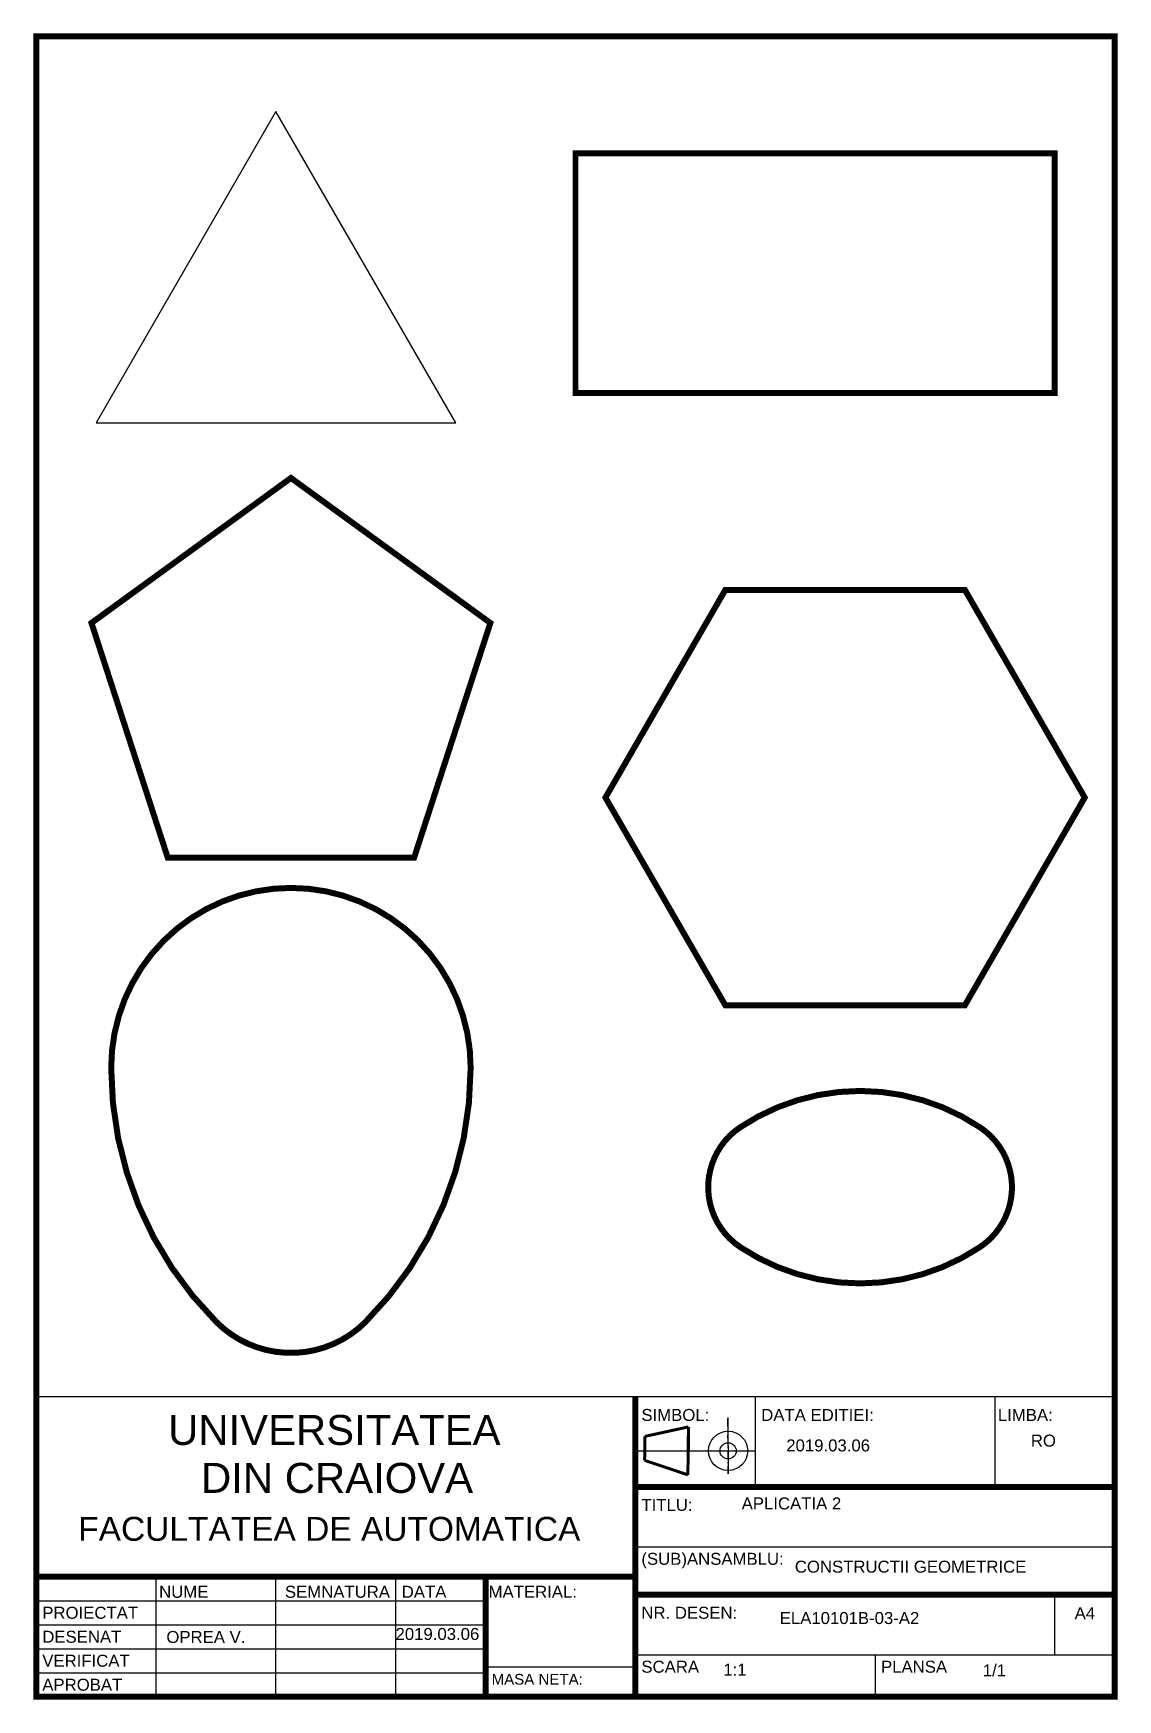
# Model space of a CAD drawing. Header units: millimetres. Extents: x 224 to 406, y 24 to 302.
import ezdxf

# ---------------------------------------------------------------- set-up
doc = ezdxf.new("R2010")
doc.units = ezdxf.units.MM
doc.header["$LTSCALE"] = 0.1
doc.linetypes.add('DASHDOT', pattern=[25.4, 12.7, -6.35, 0, -6.35])
doc.styles.add('S1', font='arial.ttf')
doc.styles.get("Standard").update_dxf_attribs({"font": 'arial.ttf'})

msp = doc.modelspace()

# ---------------------------------------------------------------- linework, layer by layer
for p, q in [((345, 75), (345, 60)), ((385, 75), (385, 60)), ((325, 50), (405, 50)), ((245, 25), (245, 45)), ((265, 25), (265, 45)), ((285, 25), (285, 45)), ((395, 32), (395, 42)), ((225, 41), (300, 41)), ((225, 37), (300, 37)), ((225, 33), (300, 33)), ((325, 32), (405, 32)), ((365, 32), (365, 25)), ((225, 29), (300, 29)), ((300, 30), (325, 30))]:
    msp.add_line(p, q)
at = {"linetype": 'DASHDOT'}
msp.add_line((340.5, 62.16), (340.43, 71.59), dxfattribs=at)
at = {"linetype": 'Continuous'}
for p, q in [((340.43, 71.59), (340.5, 62.16)), ((325, 66.01), (345, 66.01))]:
    msp.add_line(p, q, dxfattribs=at)
at = {"const_width": 1}
for points in [[(225, 25), (405, 25), (405, 302), (225, 302)], [(315, 282.5), (395, 282.5), (395, 242.5), (315, 242.5)], [(267.5, 228.32), (234.21, 204.13), (246.93, 165), (288.07, 165), (300.79, 204.13)], [(340, 209.64), (320, 175), (340, 140.36), (380, 140.36), (400, 175), (380, 209.64)]]:
    msp.add_lwpolyline(points, close=True, dxfattribs=at)
for points in [[(235, 237.5), (235, 237.5), (295, 237.5), (265, 289.46)], [(225, 25), (225, 25), (405, 25), (405, 75), (225, 75)]]:
    msp.add_lwpolyline(points, close=True)
msp.add_lwpolyline([(297.5, 129.93, 1), (237.5, 129.93, 0.198912), (255.07, 87.5, 0.414214), (279.93, 87.5, 0.198912)], format="xyb", close=True, dxfattribs=at)
at = {"const_width": 1, "flags": 128}
msp.add_lwpolyline([(342.5, 100, -0.535184), (342.5, 120, -0.302776), (382.5, 120, -0.535184), (382.5, 100, -0.302776)], format="xyb", close=True, dxfattribs=at)
at = {"const_width": 1}
for points in [[(325, 25), (325, 75), (325, 75)], [(405, 60), (325, 60)], [(225, 45), (325, 45)], [(300, 25), (300, 45)], [(405, 42), (325, 42)]]:
    msp.add_lwpolyline(points, dxfattribs=at)
at = {"linetype": 'Continuous', "const_width": 0.5}
for points in [[(326.58, 68.42), (333.85, 70.01)], [(333.85, 66.01), (333.85, 70.01), (333.76, 62.01)], [(326.58, 66.42), (326.58, 68.42), (326.54, 64.42)], [(326.54, 64.42), (333.76, 62.01)]]:
    msp.add_lwpolyline(points, dxfattribs=at)
at = {"linetype": 'DASHDOT'}
msp.add_lwpolyline([(325, 66.01), (345, 66.01)], dxfattribs=at)
at = {"linetype": 'Continuous'}
for radius in [3.27, 1.35]:
    msp.add_circle((340.47, 66.01), radius, dxfattribs=at)

# ---------------------------------------------------------------- texts
at = {"style": 'S1'}
for s, height, p in [('SIMBOL:', 2, (326, 71)), ('DATA EDITIEI:', 2, (346, 71)), ('LIMBA:', 2, (385.5, 71)), ('UNIVERSITATEA', 5, (247, 67)), ('DIN CRAIOVA', 5, (252.5, 59)), ('TITLU:', 2, (326, 56)), ('FACULTATEA DE AUTOMATICA', 4, (232, 51)), ('(SUB)ANSAMBLU:', 2, (326, 47)), ('NUME', 2, (245.5, 41.5)), ('SEMNATURA', 2, (266.5, 41.5)), ('DATA', 2, (286, 41.5)), ('MATERIAL:', 2, (300.5, 41.5)), ('PROIECTAT', 2, (226, 38)), ('NR. DESEN:', 2, (326, 38)), ('DESENAT', 2, (226, 34)), ('VERIFICAT', 2, (226, 30)), ('SCARA', 2, (326, 29)), ('PLANSA', 2, (366, 29)), ('APROBAT', 2, (226, 26)), ('MASA NETA:', 1.8, (301, 27))]:
    msp.add_text(s, height=height, dxfattribs=at).set_placement(p)
at = {"linetype": 'Continuous'}
for s, p in [('2019.03.06', (350.18, 65.92)), ('RO', (391, 66.72)), ('APLICATIA 2', (342.74, 56.24)), ('CONSTRUCTII GEOMETRICE', (351.61, 45.69)), ('ELA10101B-03-A2', (349.09, 37.12)), ('A4', (398.31, 37.93)), ('2019.03.06', (284.96, 34.46)), ('OPREA V.', (246.71, 33.96)), ('1:1', (339.67, 28.5)), ('1/1', (382.98, 28.39))]:
    msp.add_text(s, height=2, dxfattribs=at).set_placement(p)

doc.saveas('drawing.dxf')
